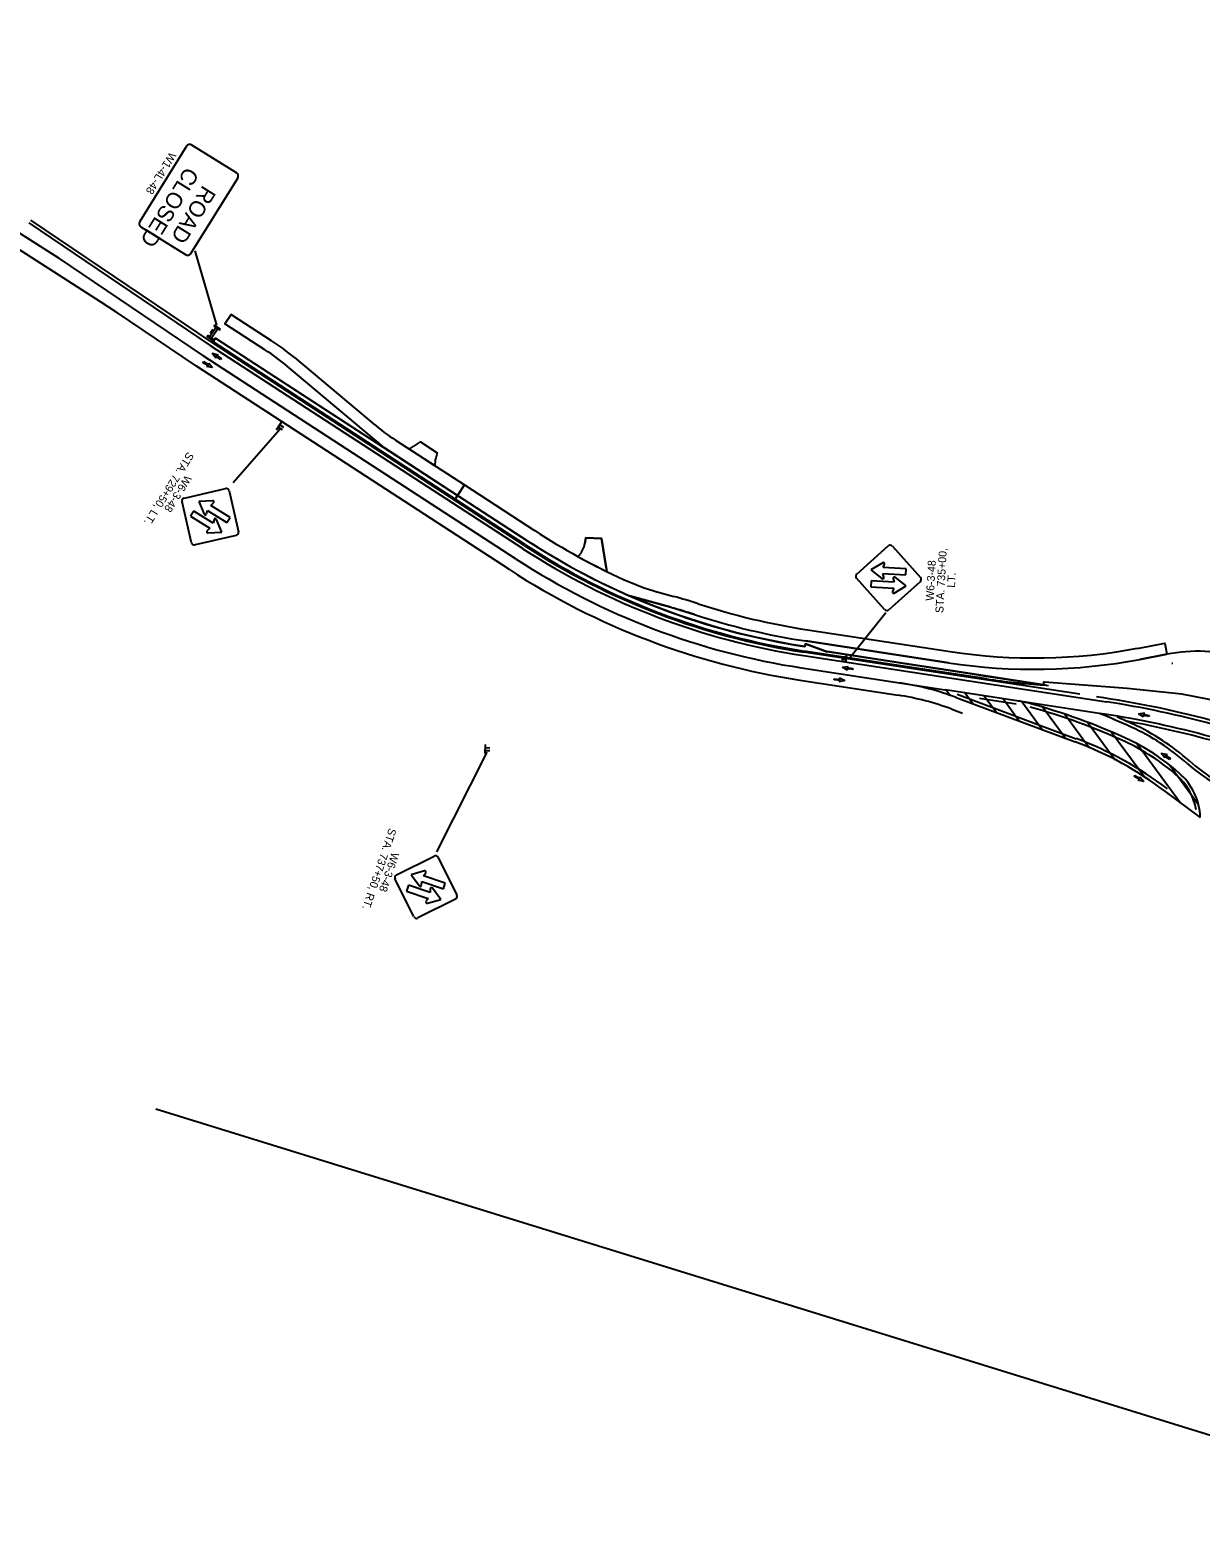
# Model space of a CAD drawing. Extents: x 130988 to 166407, y 306507 to 357441.
# Drawn here: x 144865 to 145898, y 332074 to 333389 of the extents above; entities that cross this region are included whole.
import ezdxf

# ---------------------------------------------------------------- set-up
doc = ezdxf.new("R2010")
doc.units = 0
for name, color, linetype in [('MT_P_Cells', 7, 'Continuous'), ('MT_P_CL_Double_Solid', 7, 'Continuous'), ('MT_P_Dotted_Line', 7, 'Continuous'), ('MT_P_Drums', 7, 'Continuous'), ('MT_P_Edge_Line', 7, 'Continuous'), ('MT_P_Temp_Road', 7, 'Continuous'), ('MT_P_Transverse_Line', 7, 'Continuous'), ('MT_P_Work_Area', 7, 'Continuous'), ('MT_X_Work_Area', 7, 'Continuous'), ('SC_Shading1', 7, 'Continuous'), ('SN_P_Signs', 7, 'Continuous'), ('SN_P_Text', 7, 'Continuous')]:
    doc.layers.add(name, color=color, linetype=linetype)

msp = doc.modelspace()

# ---------------------------------------------------------------- linework, layer by layer
at = {"layer": 'MT_P_Cells'}
for p, q in [((145029.6, 333125.8), (145024, 333117.5)), ((145024.5, 333120.8), (145026.7, 333124.2)), ((145026.3, 333120.8), (145025, 333121.7)), ((145031.3, 333124.7), (145025.7, 333116.4)), ((145027.4, 333122.5), (145026.1, 333123.3)), ((145027.7, 333121.1), (145027.7, 333121.1)), ((145026.3, 333103), (145026.3, 333103)), ((145026.3, 333103), (145031.4, 333101.7)), ((145029.5, 333098.8), (145026.3, 333103)), ((145031.4, 333101.7), (145029.9, 333101.2)), ((145029.9, 333101.2), (145034.5, 333098.2)), ((145018.1, 333094.8), (145018.7, 333095.6)), ((145022.9, 333091.9), (145018.1, 333094.8)), ((145018.4, 333095.2), (145018.4, 333095.2)), ((145018.7, 333095.6), (145023.4, 333092.8)), ((145021.4, 333091.4), (145022.9, 333091.9)), ((145026.5, 333090.3), (145021.4, 333091.4)), ((145023.4, 333092.8), (145023.2, 333094.4)), ((145023.2, 333094.4), (145026.5, 333090.3)), ((145026.5, 333090.3), (145026.5, 333090.3)), ((145033.9, 333097.4), (145029.3, 333100.4)), ((145029.3, 333100.4), (145029.5, 333098.8)), ((145034.5, 333098.2), (145033.9, 333097.4)), ((145034.2, 333097.8), (145034.2, 333097.8)), ((145582.5, 332825.7), (145587.7, 332826.5)), ((145582.5, 332825.7), (145582.5, 332825.7)), ((145587.1, 332823.1), (145582.5, 332825.7)), ((145587.7, 332826.5), (145586.5, 332825.5)), ((145586.5, 332825.5), (145591.9, 332824.6)), ((145575.3, 332814.6), (145575.4, 332815.6)), ((145580.8, 332814), (145575.3, 332814.6)), ((145575.4, 332815.6), (145580.9, 332815)), ((145575.4, 332815.1), (145575.4, 332815.1)), ((145584.8, 332814.1), (145579.6, 332812.9)), ((145579.6, 332812.9), (145580.8, 332814)), ((145580.9, 332815), (145580, 332816.4)), ((145580, 332816.4), (145584.8, 332814.1)), ((145584.8, 332814.1), (145584.8, 332814.1)), ((145591.8, 332823.6), (145586.3, 332824.5)), ((145586.3, 332824.5), (145587.1, 332823.1)), ((145591.9, 332824.6), (145591.8, 332823.6)), ((145591.8, 332824.1), (145591.8, 332824.1)), ((145843.8, 332784.5), (145849.1, 332785.3)), ((145849.1, 332785.3), (145847.9, 332784.3)), ((145843.8, 332784.5), (145843.8, 332784.5)), ((145848.4, 332781.9), (145843.8, 332784.5)), ((145853.1, 332782.2), (145847.7, 332783.3)), ((145847.7, 332783.3), (145848.4, 332781.9)), ((145847.9, 332784.3), (145853.3, 332783.2)), ((145853.3, 332783.2), (145853.1, 332782.2)), ((145853.2, 332782.7), (145853.2, 332782.7)), ((145863.9, 332749.8), (145863.9, 332749.8)), ((145863.9, 332749.8), (145869.1, 332748.5)), ((145867.2, 332745.6), (145863.9, 332749.8)), ((145871.6, 332744.1), (145867, 332747.2)), ((145867, 332747.2), (145867.2, 332745.6)), ((145869.1, 332748.5), (145867.6, 332748)), ((145867.6, 332748), (145872.2, 332745)), ((145872.2, 332745), (145871.6, 332744.1)), ((145871.9, 332744.6), (145871.9, 332744.6)), ((145840.2, 332729.4), (145840.7, 332730.2)), ((145845, 332726.5), (145840.2, 332729.4)), ((145840.5, 332729.8), (145840.5, 332729.8)), ((145840.7, 332730.2), (145845.5, 332727.4)), ((145843.5, 332726), (145845, 332726.5)), ((145848.6, 332724.9), (145843.5, 332726)), ((145845.5, 332727.4), (145845.2, 332729)), ((145845.2, 332729), (145848.6, 332724.9)), ((145848.6, 332724.9), (145848.6, 332724.9))]:
    msp.add_line(p, q, dxfattribs=at)
for points in [[(145033.5, 333124.4), (145028.5, 333127.8), (145028, 333126.9), (145032.9, 333123.6)], [(145026.8, 333114.4), (145021.8, 333117.8), (145022.4, 333118.6), (145027.4, 333115.3)]]:
    msp.add_lwpolyline(points, close=True, dxfattribs=at)
at = {"layer": 'MT_P_CL_Double_Solid'}
for p, q in [((145018.5, 333100.7), (144890.6, 333187.2)), ((145294.5, 332921.2), (145018.3, 333100.8)), ((145546.5, 332825.2), (145673.3, 332805.8)), ((145736.5, 332796.1), (145673.3, 332805.8))]:
    msp.add_line(p, q, dxfattribs=at)
msp.add_lwpolyline([(143479.1, 334077.2), (143658, 333966.1), (143755.2, 333905.6), (143865.9, 333834.8), (144075, 333699.8), (144170.7, 333637.7), (144254.9, 333585.1), (144486.9, 333441.1), (144780.3, 333257.4), (144890.6, 333187.2)], dxfattribs=at)
msp.add_arc((145643.4, 333457.8), 640, 236.974, 261.2966, dxfattribs=at)
at = {"layer": 'MT_P_Dotted_Line'}
msp.add_line((145809.1, 332785), (145736.5, 332796.1), dxfattribs=at)
at = {"layer": 'MT_P_Drums'}
for p, q in [((145792.2, 332801.8), (145548.6, 332839)), ((145683.9, 332801.8), (145788.9, 332762.6)), ((145736, 332793.2), (145703.5, 332798.1)), ((144976.5, 332435.7), (146144.2, 332074.1))]:
    msp.add_line(p, q, dxfattribs=at)
msp.add_lwpolyline([(145302.2, 332933), (145026.2, 333112.4), (144866, 333220.7)], dxfattribs=at)
for centre, radius, start, end in [((145643.4, 333457.8), 626, 236.974, 261.2966), ((145689.2, 331969.8), 838, 67.9321, 81.9242), ((145602.4, 332260.2), 550, 65.3542, 74.6248), ((145602.4, 332260.2), 567, 65.3542, 66.8858), ((145689.2, 331969.8), 821, 67.9321, 79.866), ((145754.2, 332591.1), 203, 48.425, 65.3542), ((145679.2, 332468.5), 314, 52.7018, 69.5355), ((145754.2, 332591.1), 186, 48.425, 65.3542), ((145986.4, 332852.9), 147, 228.425, 272.677), ((145844.2, 332691.3), 51.3, 9.5836, 49.2563)]:
    msp.add_arc(centre, radius, start, end, dxfattribs=at)
at = {"layer": 'MT_P_Edge_Line'}
for p, q in [((145012.4, 333091.6), (144941.7, 333139.4)), ((145288.6, 332912), (145012.3, 333091.6)), ((145544.9, 332814.3), (145631.7, 332801)), ((145682.9, 332799), (145787.9, 332759.8)), ((145679.1, 332788.7), (145688.7, 332785.1)), ((145813.9, 332784.3), (145809.1, 332785)), ((145867.6, 332715.9), (145898.4, 332693.1))]:
    msp.add_line(p, q, dxfattribs=at)
for points in [[(143353.5, 334129.6), (143450.1, 334069.6), (143513.4, 334030.5), (143600.4, 333976.4), (143726.8, 333897.8), (143845.8, 333824.1), (143964.6, 333750.4), (144123, 333652.4), (144241.5, 333578.9), (144407.7, 333475.9), (144549.9, 333387.5), (144715.5, 333283.7), (144833.3, 333209.1), (144927.2, 333148.7), (144941.7, 333139.4)], [(144864.4, 333218.2), (145024.5, 333109.9), (145300.5, 332930.5)], [(145548.2, 332836.1), (145548.2, 332836.1), (145815.6, 332795.1)]]:
    msp.add_lwpolyline(points, dxfattribs=at)
for centre, radius, start, end in [((145643.4, 333457.8), 629, 236.974, 261.2966), ((145643.4, 333457.8), 651, 236.974, 261.2966), ((145595.5, 332564.8), 250, 69.5355, 81.2966), ((145595.5, 332564.8), 239, 69.5355, 81.2966), ((145719.8, 332687.4), 110, 74.6248, 81.2966), ((145602.4, 332260.2), 553, 65.3542, 74.6248), ((145689.2, 331969.8), 835, 67.9321, 81.2966), ((145602.4, 332260.2), 564, 65.3542, 68.5038), ((145689.2, 331969.8), 824, 67.9321, 81.2966), ((145754.2, 332591.1), 200, 48.425, 65.3542), ((145679.2, 332468.5), 311, 52.7018, 69.5355), ((145754.2, 332591.1), 189, 48.425, 65.3542), ((145986.4, 332852.9), 150, 228.425, 272.677), ((145844.2, 332691.3), 54.3, 1.9017, 49.2563)]:
    msp.add_arc(centre, radius, start, end, dxfattribs=at)
at = {"layer": 'MT_P_Temp_Road'}
msp.add_lwpolyline([(145874.2, 332828.9), (145873.9, 332828.9), (145873.5, 332829)], dxfattribs=at)
at = {"layer": 'MT_P_Transverse_Line'}
for p, q in [((145677.5, 332801), (145674, 332805.7)), ((145697.6, 332793.5), (145690.6, 332803.1)), ((145718.2, 332785.9), (145707.3, 332800.6)), ((145738.7, 332778.2), (145724.1, 332798)), ((145740.9, 332795.4), (145759.2, 332770.5)), ((145759.4, 332790.5), (145779.7, 332762.9)), ((145778.8, 332784.3), (145800.5, 332754.8)), ((145799, 332777.1), (145823.3, 332744)), ((145820.2, 332768.5), (145849.5, 332728.7)), ((145842.9, 332758), (145881.1, 332705.9)), ((145871.5, 332739.3), (145896.7, 332704.9))]:
    msp.add_line(p, q, dxfattribs=at)
at = {"layer": 'MT_P_Work_Area'}
for p, q in [((145098.8, 333099.3), (145168.6, 333040.7)), ((145222.7, 333003.7), (145199.9, 333018.6)), ((145418.9, 332892.4), (145433.7, 332888.3)), ((145418.9, 332892.4), (145433.7, 332888.3)), ((145431, 332878.7), (145394.7, 332888.8)), ((145431, 332878.7), (145394.7, 332888.8)), ((145551.7, 332858.8), (145677.7, 332839.5)), ((145551.7, 332858.8), (145677.7, 332839.5)), ((145676.2, 332829.6), (145550.2, 332848.9)), ((145550.2, 332848.9), (145676.2, 332829.6)), ((145550.2, 332848.9), (145676.2, 332829.6)), ((145550.2, 332848.9), (145676.2, 332829.6)), ((145676.2, 332829.6), (145550.2, 332848.9)), ((145845, 332832.6), (145869, 332837.2)), ((145845, 332832.6), (145869, 332837.2)), ((145845, 332832.6), (145869, 332837.2))]:
    msp.add_line(p, q, dxfattribs=at)
for points in [[(145072.8, 333106), (145037.5, 333128.9), (145042.9, 333137.3), (145078.3, 333114.4)], [(145188.1, 333026.2), (145248.9, 332986.7), (145242.9, 332977.4), (145178.2, 333019.5), (145092.4, 333091.6), (145092.3, 333091.6)], [(145203.8, 333020.7), (145210.1, 333024.9), (145224.7, 333015.1), (145223.6, 333010.5)], [(145304.9, 332937.2), (145242.9, 332977.4), (145248.9, 332986.7), (145310.9, 332946.4)], [(145304.9, 332937.2), (145242.9, 332977.4), (145248.9, 332986.7), (145310.9, 332946.4)], [(145355.2, 332934.9), (145356, 332940.1), (145369.8, 332939.4), (145374.2, 332912)], [(145394.7, 332888.8), (145431, 332878.7), (145452, 332872.3)], [(145962.3, 332786.2), (145882.1, 332802), (145834, 332807), (145761.1, 332812.4), (145760.1, 332812.4), (145760, 332810.1), (145687.6, 332821.3), (145631.5, 332829.9), (145569.1, 332839.4), (145550, 332846.3), (145549.4, 332844), (145549.4, 332844), (145549, 332844), (145547.5, 332844.3), (145545.3, 332844.6), (145543.3, 332845), (145537.6, 332845.9), (145528.8, 332847.5), (145507, 332852), (145488.1, 332856.5), (145471, 332861.2), (145456.1, 332865.7), (145437, 332872.1), (145415.9, 332880), (145394.7, 332888.8)], [(145962.3, 332786.2), (145882.1, 332802), (145834, 332807), (145761.1, 332812.4), (145760.1, 332812.4), (145760, 332810.1), (145687.6, 332821.3), (145569.1, 332839.4), (145550, 332846.3), (145549.4, 332844), (145549, 332844), (145547.5, 332844.3), (145545.3, 332844.6), (145543.3, 332845), (145537.6, 332845.9), (145528.8, 332847.5), (145507, 332852), (145488.1, 332856.5), (145471, 332861.2), (145456.1, 332865.7), (145437, 332872.1), (145415.9, 332880), (145394.7, 332888.8), (145431, 332878.7), (145452, 332872.3)], [(145962.3, 332786.2), (145882.1, 332802), (145834, 332807), (145761.1, 332812.4), (145760.1, 332812.4), (145760, 332810.1), (145687.6, 332821.3), (145569.1, 332839.4), (145550, 332846.3), (145549.4, 332844), (145549, 332844), (145547.5, 332844.3), (145545.3, 332844.6), (145543.3, 332845), (145537.6, 332845.9), (145528.8, 332847.5), (145507, 332852), (145488.1, 332856.5), (145471, 332861.2), (145456.1, 332865.7), (145437, 332872.1), (145415.9, 332880), (145394.7, 332888.8), (145431, 332878.7), (145452, 332872.3)], [(145843.1, 332842.4), (145867.1, 332847), (145868.9, 332837.2), (145869, 332837.2), (145845, 332832.6)], [(145843.1, 332842.4), (145867.1, 332847), (145868.9, 332837.2), (145869, 332837.2), (145845, 332832.6)]]:
    msp.add_lwpolyline(points, dxfattribs=at)
msp.add_lwpolyline([(145240.8, 332974.1), (145027.1, 333113), (145029.3, 333116.3), (145242.9, 332977.4)], close=True, dxfattribs=at)
for centre, radius, start, end in [((144967, 332942.2), 205, 49.9888, 57.1268), ((144967, 332942.3), 195, 49.988, 57.1268), ((145297.1, 333193.9), 200, 229.9897, 236.974), ((145187.3, 333045.8), 30, 294.743, 303.3027), ((145252.7, 333003.3), 30, 166.1532, 179.2049), ((145643.4, 333457.8), 610, 236.974, 245.3928), ((145643.4, 333457.8), 610, 236.974, 245.3928), ((145643.4, 333457.8), 621, 236.974, 246.3957), ((145643.4, 333457.8), 621, 236.974, 246.3957), ((145335.4, 332938.2), 20, 318.7393, 350.4064), ((145335.4, 332938.2), 20, 312.7934, 318.7393), ((145643.4, 333457.8), 610, 241.1493, 243.8508), ((145408.8, 332917.6), 35, 189.2311, 192.0474), ((145472.6, 333085.1), 200, 245.3928, 254.4151), ((145472.6, 333085.1), 200, 245.3928, 254.4151), ((145296.7, 332397), 500, 71.8994, 74.4151), ((145296.7, 332397), 500, 71.8994, 74.4151), ((145296.7, 332397), 510, 71.8994, 74.4151), ((145296.7, 332397), 510, 71.8994, 74.4151), ((145643.4, 333457.8), 606, 251.8994, 261.2966), ((145643.4, 333457.8), 606, 251.8994, 261.2966), ((145643.4, 333457.8), 616, 251.8994, 261.2966), ((145643.4, 333457.8), 616, 251.8994, 261.2966), ((145643.4, 333457.8), 616, 251.8994, 261.2966), ((145643.4, 333457.8), 616, 251.8994, 261.2966), ((145643.4, 333457.8), 616, 251.8994, 261.2966), ((145751.9, 333323.9), 490, 261.2966, 280.7349), ((145751.9, 333323.9), 490, 261.2966, 280.7349), ((145896.9, 332689.8), 150, 74.7475, 100.7349), ((145896.9, 332689.8), 150, 74.7475, 100.7349), ((145896.9, 332689.8), 150, 74.7475, 100.7349), ((145751.9, 333323.9), 500, 261.2966, 280.7349), ((145751.9, 333323.9), 500, 261.2966, 280.7349), ((145751.9, 333323.9), 500, 261.2966, 280.7349), ((145751.9, 333323.9), 500, 261.2966, 280.7349), ((145751.9, 333323.9), 500, 261.2966, 280.7349)]:
    msp.add_arc(centre, radius, start, end, dxfattribs=at)
at = {"layer": 'MT_X_Work_Area'}
for p, q in [((145709.9, 332815.4), (145548.8, 332840)), ((145709.9, 332815.4), (145548.8, 332840)), ((145760.2, 332810), (145760.2, 332810)), ((145760.2, 332810), (145760.2, 332810))]:
    msp.add_line(p, q, dxfattribs=at)
for points in [[(145302.7, 332933.8), (145240.8, 332974.1), (145242.9, 332977.4), (145304.9, 332937.2)], [(145302.7, 332933.8), (145240.8, 332974.1), (145242.9, 332977.4), (145304.9, 332937.2)], [(145374.2, 332912), (145369.8, 332939.4), (145356, 332940.1), (145355.2, 332934.9)], [(145549.4, 332844), (145549.9, 332845.9), (145550.1, 332846.4), (145569, 332839.5), (145761.8, 332809.9)], [(145549.4, 332844), (145549.9, 332845.9), (145550.1, 332846.4), (145569, 332839.5), (145761.8, 332809.9)]]:
    msp.add_lwpolyline(points, dxfattribs=at)
for centre, radius, start, end in [((145643.4, 333457.8), 625, 236.974, 261.2966), ((145643.4, 333457.8), 625, 236.974, 261.2966), ((145643.4, 333457.8), 621, 236.974, 261.2966), ((145643.4, 333457.8), 621, 236.974, 261.2966), ((145335.4, 332938.2), 20, 318.7393, 350.4064), ((145335.4, 332938.2), 20, 312.7934, 318.7393), ((145643.4, 333457.8), 610, 241.1493, 243.8508), ((145408.8, 332917.6), 35, 189.2311, 192.0474), ((145792.3, 333354.1), 545, 261.2966, 266.6207), ((145792.3, 333354.1), 545, 261.2966, 266.6207), ((145601.4, 330160.2), 2654.6, 86.5349, 86.5708), ((145601.4, 330160.2), 2654.6, 86.5349, 86.5708)]:
    msp.add_arc(centre, radius, start, end, dxfattribs=at)
at = {"layer": 'SC_Shading1'}
for p, q in [((145042.9, 333137.3), (145037.5, 333128.9)), ((145029.3, 333116.3), (145201.4, 333004.5)), ((145201.4, 333004.4), (145304.9, 332937.2)), ((145549.4, 332844), (145549.9, 332845.9)), ((145549.9, 332845.9), (145550.1, 332846.4)), ((145550.1, 332846.4), (145569, 332839.4)), ((145703.7, 332818.8), (145569, 332839.5)), ((145703.7, 332818.8), (145764.6, 332809.5))]:
    msp.add_line(p, q, dxfattribs=at)
msp.add_arc((145643.4, 333457.8), 621, 236.974, 261.2966, dxfattribs=at)
at = {"layer": 'SN_P_Signs'}
for p, q in [((145083.1, 333035.4), (145087.4, 333042.2)), ((145084.6, 333037.8), (145088, 333035.6)), ((145085.3, 333038.8), (145085.3, 333038.8)), ((145085.9, 333039.8), (145089.3, 333037.7)), ((145026.6, 332972.7), (145014.3, 332972.2)), ((145014.3, 332972.2), (145019.2, 332960.9)), ((145024.9, 332968.7), (145027.4, 332970.9)), ((145009.9, 332963.6), (145007.1, 332959.1)), ((145007.1, 332959.1), (145024.2, 332948.5)), ((145027, 332953), (145009.9, 332963.6)), ((145021.2, 332961.1), (145022, 332964.2)), ((145022, 332964.2), (145039.1, 332953.5)), ((145042, 332958), (145024.9, 332968.7)), ((145027.9, 332956.1), (145027, 332953)), ((145034.8, 332945), (145029.9, 332956.3)), ((145039.1, 332953.5), (145042, 332958)), ((145024.2, 332948.5), (145021.7, 332946.3)), ((145022.5, 332944.5), (145034.8, 332945)), ((145618.2, 332918), (145607.7, 332911.6)), ((145618.6, 332913.7), (145619.8, 332916.7)), ((145607.7, 332911.6), (145617.5, 332904.1)), ((145619.1, 332905.2), (145618.3, 332908.4)), ((145618.3, 332908.4), (145638.5, 332907.2)), ((145638.8, 332912.6), (145618.6, 332913.7)), ((145627.3, 332904.1), (145628.2, 332900.9)), ((145638.8, 332897.6), (145629, 332905.2)), ((145638.5, 332907.2), (145638.8, 332912.6)), ((145608, 332902), (145607.7, 332896.7)), ((145607.7, 332896.7), (145627.9, 332895.6)), ((145628.2, 332900.9), (145608, 332902)), ((145627.9, 332895.6), (145626.7, 332892.5)), ((145628.3, 332891.2), (145638.8, 332897.6)), ((145585.7, 332834.7), (145581.7, 332834.8)), ((145585.7, 332832.3), (145581.7, 332832.4)), ((145585.8, 332837.5), (145585.6, 332829.5)), ((145585.7, 332833.5), (145585.7, 332833.5)), ((145267.1, 332749.5), (145267.5, 332757.5)), ((145267.2, 332752.3), (145271.2, 332752.1)), ((145267.3, 332754.7), (145271.3, 332754.5)), ((145267.3, 332753.5), (145267.3, 332753.5)), ((145213.6, 332645.8), (145201.8, 332642.4)), ((145201.8, 332642.4), (145209.2, 332632.6)), ((145212.9, 332641.5), (145214.8, 332644.2)), ((145232, 332635.1), (145212.9, 332641.5)), ((145199.5, 332633.1), (145197.9, 332628)), ((145197.9, 332628), (145217, 332621.6)), ((145218.6, 332626.7), (145199.5, 332633.1)), ((145211.1, 332633.2), (145211.2, 332636.5)), ((145211.2, 332636.5), (145230.3, 332630)), ((145218.7, 332630), (145218.6, 332626.7)), ((145228.1, 332620.7), (145220.6, 332630.6)), ((145230.3, 332630), (145232, 332635.1)), ((145217, 332621.6), (145215, 332619)), ((145216.2, 332617.3), (145228.1, 332620.7))]:
    msp.add_line(p, q, dxfattribs=at)
for points in [[(145003.7, 333285.8), (144962.3, 333219.3)], [(145047.7, 333262.3), (145008.3, 333286.9)], [(145007.4, 333191.2), (145048.8, 333257.7)], [(144963.3, 333214.7), (145002.8, 333190.1)], [(145001.7, 332975.1), (145037.9, 332983.5)], [(145008, 332935.7), (144999.7, 332971.9)], [(145041.1, 332981.5), (145049.4, 332945.2)], [(145047.4, 332942.1), (145011.2, 332933.7)], [(145595.2, 332908), (145622.9, 332932.9)], [(145626.7, 332932.7), (145651.5, 332905)], [(145619.8, 332876.6), (145595, 332904.3)], [(145651.3, 332901.2), (145623.6, 332876.4)], [(145188.8, 332642.3), (145222.1, 332658.9)], [(145225.7, 332657.7), (145242.2, 332624.4)], [(145204.2, 332605.5), (145187.6, 332638.8)], [(145241, 332620.8), (145207.7, 332604.3)]]:
    msp.add_lwpolyline(points, dxfattribs=at)
for centre, radius, start, end in [((145006.5, 333284), 3.33, 58.0715, 148.0715), ((145046, 333259.5), 3.33, 328.0715, 58.0715), ((144965.1, 333217.5), 3.33, 148.0715, 238.0715), ((145004.5, 333193), 3.33, 238.0715, 328.0715), ((145038.5, 332980.9), 2.66, 12.9778, 102.9778), ((145002.2, 332972.5), 2.66, 102.9778, 192.9778), ((145026.7, 332971.7), 1.06, 310.6116, 92.3833), ((145020.2, 332961.3), 1.06, 203.5723, 345.3441), ((145028.9, 332955.9), 1.06, 23.5723, 165.3441), ((145022.4, 332945.5), 1.06, 130.6116, 272.3833), ((145046.8, 332944.7), 2.66, 282.9778, 12.9778), ((145010.6, 332936.3), 2.66, 192.9778, 282.9778), ((145624.7, 332930.9), 2.66, 41.8564, 131.8564), ((145618.8, 332917.1), 1.06, 339.4901, 121.2619), ((145597, 332906.1), 2.66, 131.8564, 221.8564), ((145618.1, 332904.9), 1.06, 232.4508, 14.2226), ((145628.4, 332904.3), 1.06, 52.4508, 194.2226), ((145649.5, 332903.2), 2.66, 311.8564, 41.8564), ((145627.7, 332892.1), 1.06, 159.4901, 301.2619), ((145621.8, 332878.4), 2.66, 221.8564, 311.8564), ((145223.3, 332656.5), 2.66, 26.4268, 116.4268), ((145190, 332639.9), 2.66, 116.4268, 206.4268), ((145213.9, 332644.8), 1.06, 324.0606, 105.8323), ((145210, 332633.2), 1.06, 217.0213, 358.793), ((145219.8, 332629.9), 1.06, 37.0213, 178.793), ((145215.9, 332618.3), 1.06, 144.0606, 285.8323), ((145239.8, 332623.2), 2.66, 296.4268, 26.4268), ((145206.5, 332606.6), 2.66, 206.4268, 296.4268)]:
    msp.add_arc(centre, radius, start, end, dxfattribs=at)
at = {"layer": 'SN_P_Text'}
for p, q in [((145030.4, 333127.9), (145011.2, 333193.4)), ((145085.8, 333035.6), (145044.8, 332988.5)), ((145588.2, 332833.2), (145620.9, 332874)), ((145224.5, 332662.8), (145269, 332750.6))]:
    msp.add_line(p, q, dxfattribs=at)

# ---------------------------------------------------------------- texts
at = {"layer": 'SN_P_Signs'}
for s, p in [('CLOSED', (145003.3, 333268.5)), ('ROAD', (145018.2, 333252.1))]:
    msp.add_text(s, height=14.17, rotation=238.0715, dxfattribs=at).set_placement(p)
at = {"layer": 'SN_P_Text'}
for s, rotation, p in [('W1-4L-48', 238.304, (144988.9, 333281.2)), ('STA. 729+50, LT.', 237.9778, (145004.6, 333016.4)), ('W6-3-48', 237.9778, (145002.5, 332995.9)), ('STA. 735+00,', 86.8564, (145671.6, 332873.4)), ('W6-3-48', 86.8564, (145663.1, 332884.2)), ('LT.', 86.8564, (145681.9, 332895.8)), ('STA. 737+50, RT.', 251.4268, (145182.4, 332684.2)), ('W6-3-48', 251.4268, (145184.8, 332662.8))]:
    msp.add_text(s, height=7, rotation=rotation, dxfattribs=at).set_placement(p)

doc.saveas('drawing.dxf')
